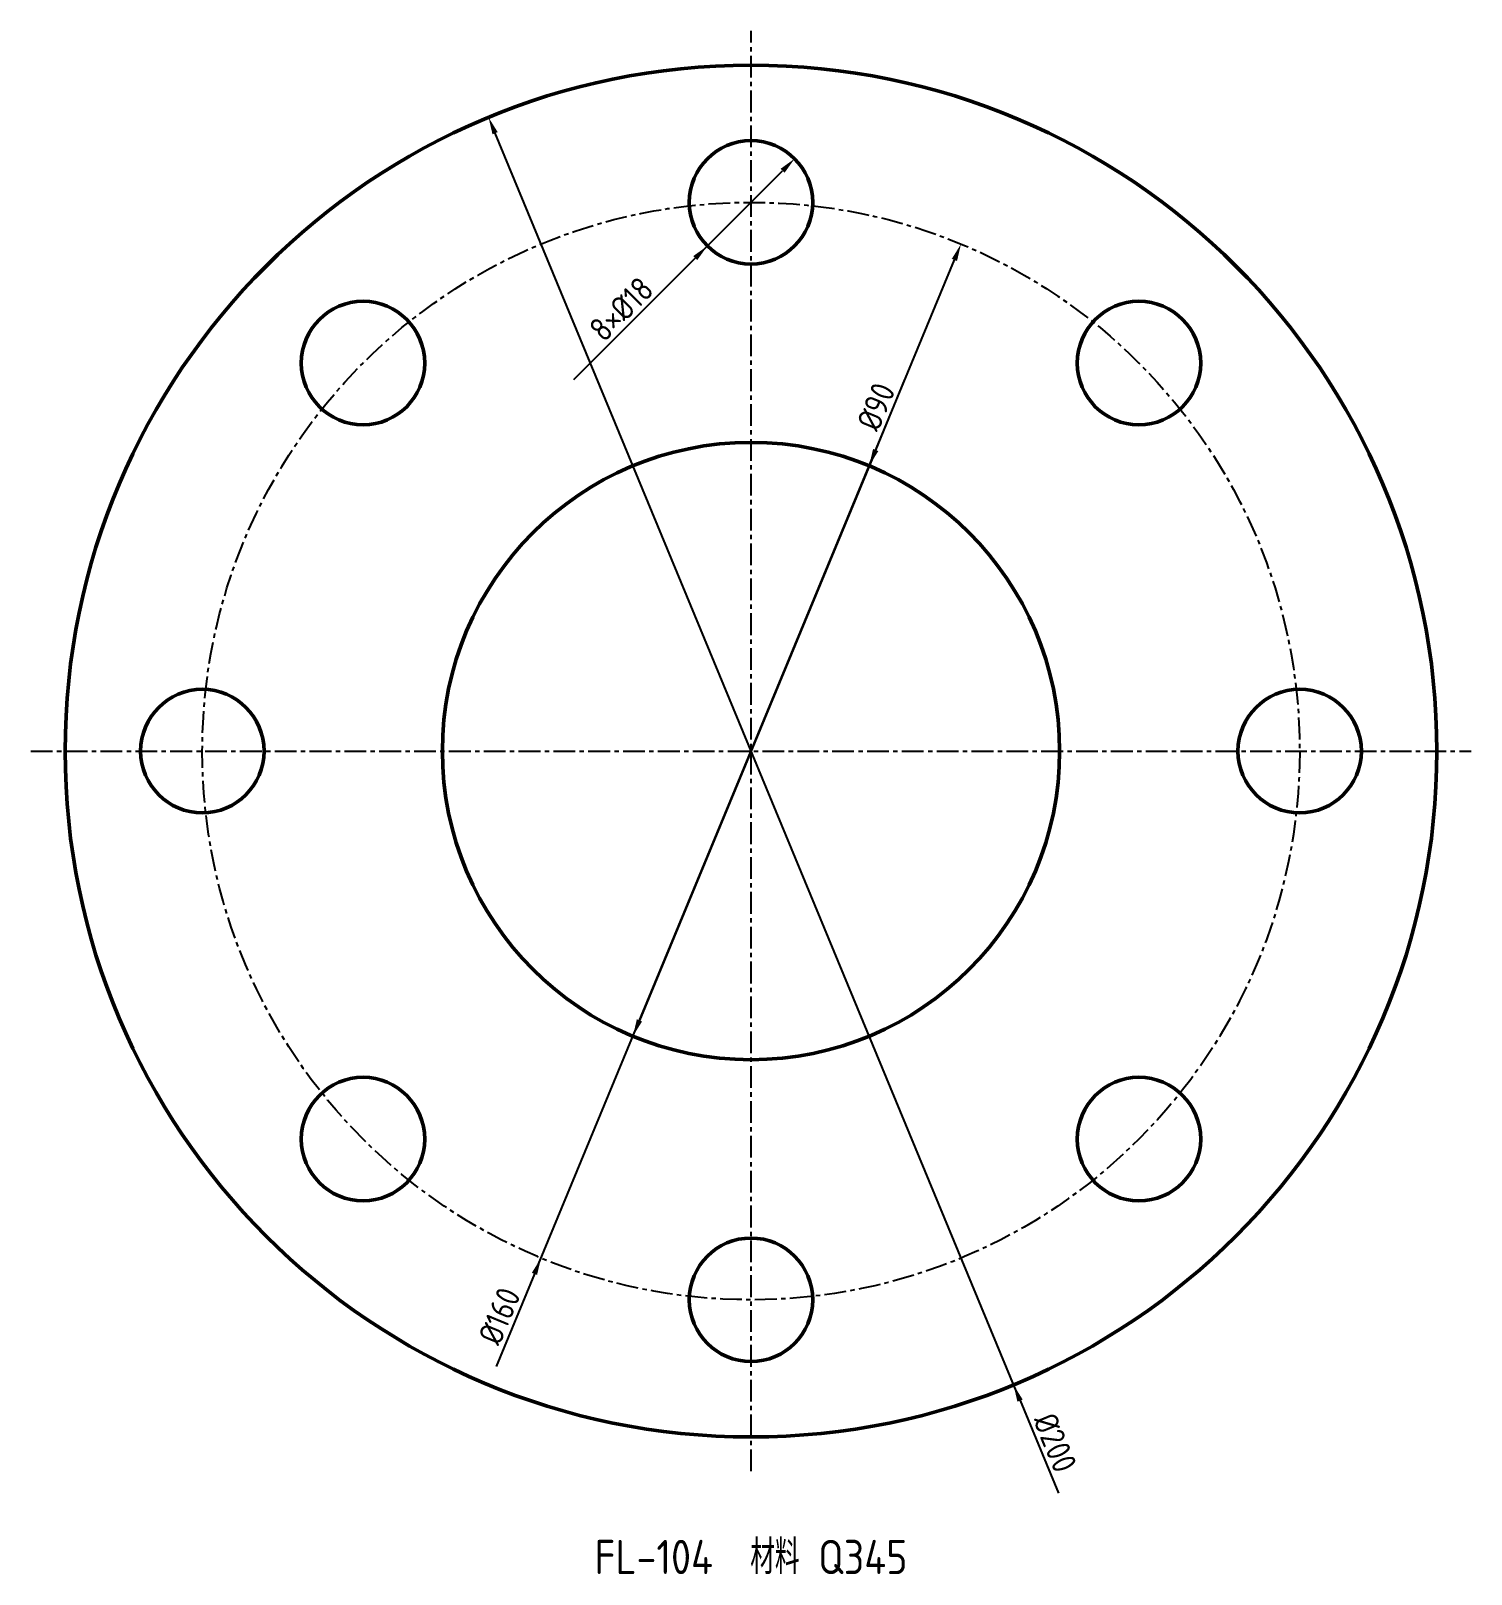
# Model space of a CAD drawing. Header units: millimetres. Extents: x -105 to 105, y -120 to 105.
import ezdxf
from ezdxf.enums import TextEntityAlignment as Align

# ---------------------------------------------------------------- set-up
doc = ezdxf.new("R2010")
doc.units = ezdxf.units.MM
doc.linetypes.add('CENTER', pattern=[5.08, 3.175, -0.635, 0.635, -0.635])
for name, color, linetype, lineweight in [('CENTER', 1, 'CENTER', 25), ('DIM', 3, 'Continuous', 18), ('HOLES', 7, 'Continuous', 50), ('OUTLINE', 7, 'Continuous', 50), ('TEXT', 7, 'Continuous', 25)]:
    doc.layers.add(name, color=color, linetype=linetype, lineweight=lineweight)
doc.styles.add('GB', font='gbenor.shx', dxfattribs={"bigfont": 'gbcbig.shx'})
doc.styles.get("Standard").update_dxf_attribs({"font": 'gbenor.shx', "bigfont": 'gbcbig.shx'})
doc.dimstyles.new('AGENTCAD', dxfattribs={"dimtxt": 3.5, "dimasz": 2.5, "dimexe": 1.25, "dimexo": 0.625, "dimtad": 1, "dimdsep": 46, "dimtxsty": 'Standard', "dimcen": 2.5, "dimazin": 3, "dimtfac": 1, "dimtmove": 0, "dimatfit": 3})

msp = doc.modelspace()

# ---------------------------------------------------------------- linework, layer by layer
at = {"layer": 'CENTER', "linetype": 'CENTER'}
for p, q in [((0, -105), (0, 105)), ((-105, 0), (105, 0))]:
    msp.add_line(p, q, dxfattribs=at)
msp.add_circle((0, 0), 80, dxfattribs=at)
at = {"layer": 'HOLES'}
for centre in [(0, 80), (-56.569, 56.569), (56.569, 56.569), (-80, 0), (80, 0), (-56.569, -56.569), (56.569, -56.569), (0, -80)]:
    msp.add_circle(centre, 9, dxfattribs=at)
at = {"layer": 'OUTLINE'}
for radius in [100, 45]:
    msp.add_circle((0, 0), radius, dxfattribs=at)

# ---------------------------------------------------------------- texts
at = {"layer": 'TEXT', "style": 'GB'}
msp.add_text('FL-104  材料 Q345', height=5, dxfattribs=at).set_placement((0, -120), align=Align.CENTER)

# ---------------------------------------------------------------- dimensions: what is measured, and where the dimension line sits
at = {"layer": 'DIM'}
for p1, p2 in [((-38.268, 92.388), (38.268, -92.388)), ((30.615, 73.91), (-30.615, -73.91)), ((-17.221, -41.575), (17.221, 41.575))]:
    msp.add_diameter_dim_2p(p1=p1, p2=p2, dimstyle='AGENTCAD', dxfattribs=at).render()
msp.add_diameter_dim_2p(p1=(6.364, 86.364), p2=(-6.364, 73.636), text='8×%%C18', dimstyle='AGENTCAD', dxfattribs=at).render()

doc.saveas('drawing.dxf')
